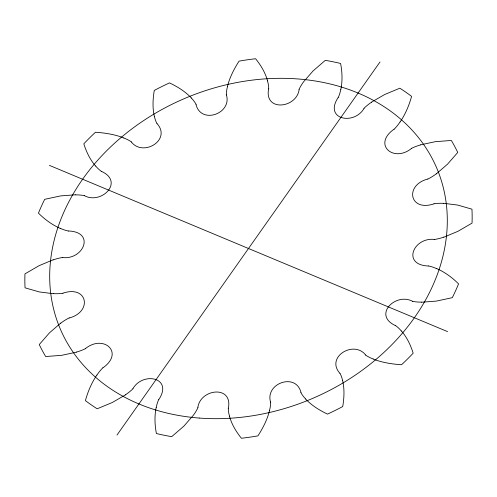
<?xml version="1.0" encoding="UTF-8"?>
<svg xmlns="http://www.w3.org/2000/svg" width="497" height="497" viewBox="0 0 497 497"><rect width="100%" height="100%" fill="white"/><g stroke="black" fill="none" stroke-linecap="round" stroke-linejoin="round"><path stroke-width="0.75" d="M228.39 408.167C232.888 384.777 200.248 388.791 197.874 407.465M268.61 88.833C264.1 112.21 296.746 108.216 299.126 89.535M156.126 407.708C154.393 416.213 154.772 425.034 156.393 433.527A230.285 183.424 -23.2 0 0 171.707 436.658L183.853 426.159L193.327 415.306A43.071 34.312 -23.2 0 0 197.992 407.49M340.874 89.292C342.607 80.787 342.228 71.966 340.607 63.473A230.285 183.424 -23.2 0 0 325.293 60.342L313.147 70.841L303.673 81.694A43.071 34.312 -23.2 0 0 299.008 89.51M227.39 86.677C229.626 77.52 234.012 69.033 239.063 61.131A230.285 183.424 -23.2 0 1 255.601 58.739C260.875 65.3 265.336 72.692 267.566 80.862M269.61 410.323C267.374 419.48 262.988 427.967 257.937 435.869A230.285 183.424 -23.2 0 1 241.399 438.261C236.125 431.7 231.664 424.308 229.434 416.138M158.841 399.489C173.441 377.527 142.943 371.302 132.91 388.666M338.159 97.511C323.559 119.473 354.057 125.698 364.09 108.334M96.884 375.036C91.578 382.802 87.901 391.58 85.409 400.625A230.285 183.424 -23.2 0 0 97.163 408.795L112.372 402.464L125.437 394.891M400.116 121.964C405.422 114.198 409.099 105.42 411.591 96.375A230.285 183.424 -23.2 0 0 399.837 88.205L384.628 94.536L371.563 102.109M117 435.037L380 61.963M102.941 367.823C124.722 352.503 103.432 334.052 85.54 348.521M394.059 129.177C372.278 144.497 393.568 162.948 411.46 148.479M60.721 323.1L49.545 332.766L39.257 344.558A230.285 183.424 -23.2 0 0 45.668 356.535L61.616 355.33L76.289 352.193M436.279 173.9L447.455 164.234L457.743 152.442A230.285 183.424 -23.2 0 0 451.332 140.465L435.384 141.67L420.711 144.807M69.201 317.993C92.61 311.861 87.671 284.905 62.976 293.155M427.799 179.007C404.39 185.139 409.329 212.095 434.024 203.845M53.148 259.813L39.151 265.64L24.956 273.872A230.285 183.424 -23.2 0 0 25.043 287.825L39.313 291.932L53.359 293.708M443.852 237.187L457.849 231.36L472.044 223.128A230.285 183.424 -23.2 0 0 471.957 209.175L457.687 205.068L443.641 203.292M62.759 257.583C83.583 259.813 95.424 232.074 68.661 230.987M434.241 239.417C413.417 237.187 401.576 264.926 428.339 266.013M75.314 194.799L60.628 195.905L44.693 199.322A230.285 183.424 -23.2 0 0 38.443 213.126C44.73 219.376 51.98 224.774 60.131 228.34M421.686 302.201L436.372 301.095L452.307 297.678A230.285 183.424 -23.2 0 0 458.557 283.874C452.27 277.624 445.02 272.226 436.869 268.66M84.589 195.787C101.481 204.615 124.337 181.983 101.723 171.484M412.411 301.213C395.531 292.391 372.657 315.005 395.277 325.516M123.846 137.961C114.813 134.395 105.103 132.898 95.455 132.258A230.285 183.424 -23.2 0 0 83.819 143.813C86.329 151.846 90.044 159.643 95.586 166.041M373.154 359.039C382.187 362.605 391.897 364.102 401.545 364.742A230.285 183.424 -23.2 0 0 413.181 353.187C410.671 345.154 406.956 337.357 401.414 330.959M49.451 165.389L447.548 331.611M131.382 142.018C143.13 157.139 171.627 139.968 157.133 123.71M365.618 354.982C353.87 339.861 325.373 357.032 339.867 373.29M191.357 97.952C185.238 91.46 177.51 86.714 169.514 82.893A230.285 183.424 -23.2 0 0 154.269 90.442C152.846 98.965 152.399 107.812 154.319 116.292M305.643 399.048C311.762 405.54 319.49 410.286 327.486 414.107A230.285 183.424 -23.2 0 0 342.731 406.558C344.154 398.035 344.601 389.188 342.681 380.708M195.998 104.457C200.937 124.778 232.093 113.72 226.446 94.933M301.002 392.543C296.057 372.222 264.907 383.28 270.554 402.067M400.042 121.939A43.071 34.312 -23.2 0 1 394.152 129.232M411.417 148.386A43.071 34.312 -23.2 0 1 420.723 144.882M436.229 173.844A43.071 34.312 -23.2 0 1 427.849 179.094M434.024 203.745A43.071 34.312 -23.2 0 1 443.622 203.366M443.833 237.119A43.071 34.312 -23.2 0 1 434.248 239.523M428.389 265.914A43.071 34.312 -23.2 0 1 436.813 268.728M421.698 302.126A43.071 34.312 -23.2 0 1 412.361 301.319M395.363 325.429A43.071 34.312 -23.2 0 1 401.34 331.008M373.197 358.971A43.071 34.312 -23.2 0 1 365.537 355.069M339.985 373.235A43.071 34.312 -23.2 0 1 342.595 380.727M305.711 398.998A43.071 34.312 -23.2 0 1 300.89 392.599M270.672 402.048A43.071 34.312 -23.2 0 1 269.523 410.317M229.521 416.107A43.071 34.312 -23.2 0 1 228.266 408.186M156.213 407.708A43.071 34.312 -23.2 0 1 158.723 399.47M132.997 388.722A43.071 34.312 -23.2 0 1 125.393 394.835M96.958 375.061A43.071 34.312 -23.2 0 1 102.848 367.768M85.583 348.614A43.071 34.312 -23.2 0 1 76.277 352.118M60.771 323.156A43.071 34.312 -23.2 0 1 69.151 317.906M62.976 293.255A43.071 34.312 -23.2 0 1 53.378 293.634M53.167 259.881A43.071 34.312 -23.2 0 1 62.752 257.477M68.611 231.086A43.071 34.312 -23.2 0 1 60.187 228.272M75.302 194.874A43.071 34.312 -23.2 0 1 84.639 195.681M101.636 171.571A43.071 34.312 -23.2 0 1 95.66 165.992M123.803 138.029A43.071 34.312 -23.2 0 1 131.463 141.931M157.015 123.765A43.071 34.312 -23.2 0 1 154.405 116.273M191.289 98.002A43.071 34.312 -23.2 0 1 196.11 104.401M226.328 94.952A43.071 34.312 -23.2 0 1 227.477 86.683M267.479 80.893A43.071 34.312 -23.2 0 1 268.734 88.814M340.787 89.292A43.071 34.312 -23.2 0 1 338.277 97.53M364.003 108.278A43.071 34.312 -23.2 0 1 371.607 102.165M199.198 418.052A204.696 163.047 -23.2 0 0 439.944 176.379A204.696 163.047 -23.2 0 0 106.358 151.069A204.696 163.047 -23.2 0 0 199.198 418.052"/></g></svg>
